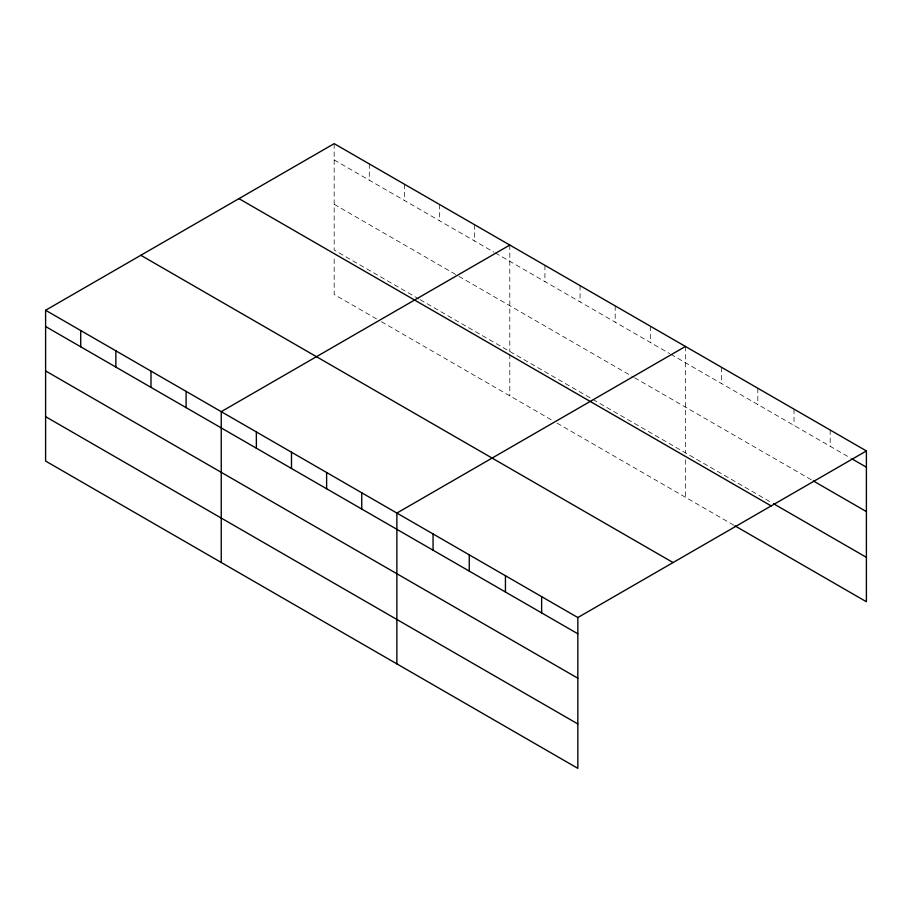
<?xml version="1.0" encoding="UTF-8"?>
<svg xmlns="http://www.w3.org/2000/svg" width="912" height="912" viewBox="0 0 912 912"><rect width="100%" height="100%" fill="white"/><g stroke="black" fill="none" stroke-linecap="round" stroke-linejoin="round"><path stroke-width="0.68" stroke-dasharray="4.56 3.42" d="M418.961 299.011L334.168 250.059L334.168 143.651M334.168 159.919L494.065 252.225M495.273 252.92L669.693 353.628M670.901 354.323L850.714 458.143M334.168 204.311L457.721 275.641M458.93 276.347L633.361 377.044M634.57 377.75L812.113 480.248M420.17 299.717L772.304 503.014M376.565 318.938L334.168 294.462L334.168 257.002M381.41 321.731L552.205 420.341M557.05 423.134L733.693 525.13M830.205 430.042L830.205 446.299M794.021 409.146L794.021 425.402M757.826 388.25L757.826 404.506M721.631 367.354L721.631 383.61M685.436 346.457L685.436 452.865M685.436 459.808L685.436 497.268M650.313 326.177L650.313 342.445M615.19 305.896L615.19 322.164M580.055 285.616L580.055 301.883M544.931 265.335L544.931 281.603M509.808 245.054L509.808 351.462M509.808 354.232L509.808 395.865M474.673 224.774L474.673 241.042M439.55 204.493L439.55 220.761M404.426 184.213L404.426 200.48M369.292 163.932L369.292 180.2"/><path stroke-width="1.37" d="M577.832 678.197L577.832 617.538L45.6 310.262L45.6 461.062L577.832 768.349L577.832 678.197L45.6 370.922M734.901 525.825L866.4 601.738L866.4 450.938L334.168 143.651L45.6 310.262M509.808 245.054L221.24 411.665L221.24 562.465M685.436 346.457L396.868 513.068L396.868 663.868M577.832 617.538L866.4 450.938M851.922 458.839L866.4 467.195M813.322 480.943L866.4 511.598M773.513 503.709L866.4 557.335M238.944 198.634L771.176 505.921M140.824 255.28L673.056 562.556M45.6 326.519L577.832 633.794M45.6 416.659L577.832 723.946M541.637 596.642L541.637 612.91M505.442 575.746L505.442 592.013M469.258 554.861L469.258 571.117M433.063 533.965L433.063 550.221M361.745 492.788L361.745 509.044M326.621 472.507L326.621 488.764M291.487 452.227L291.487 468.483M256.363 431.946L256.363 448.202M186.105 391.385L186.105 407.641M150.982 371.104L150.982 387.361M115.858 350.824L115.858 367.08M80.723 330.543L80.723 346.799"/></g></svg>
